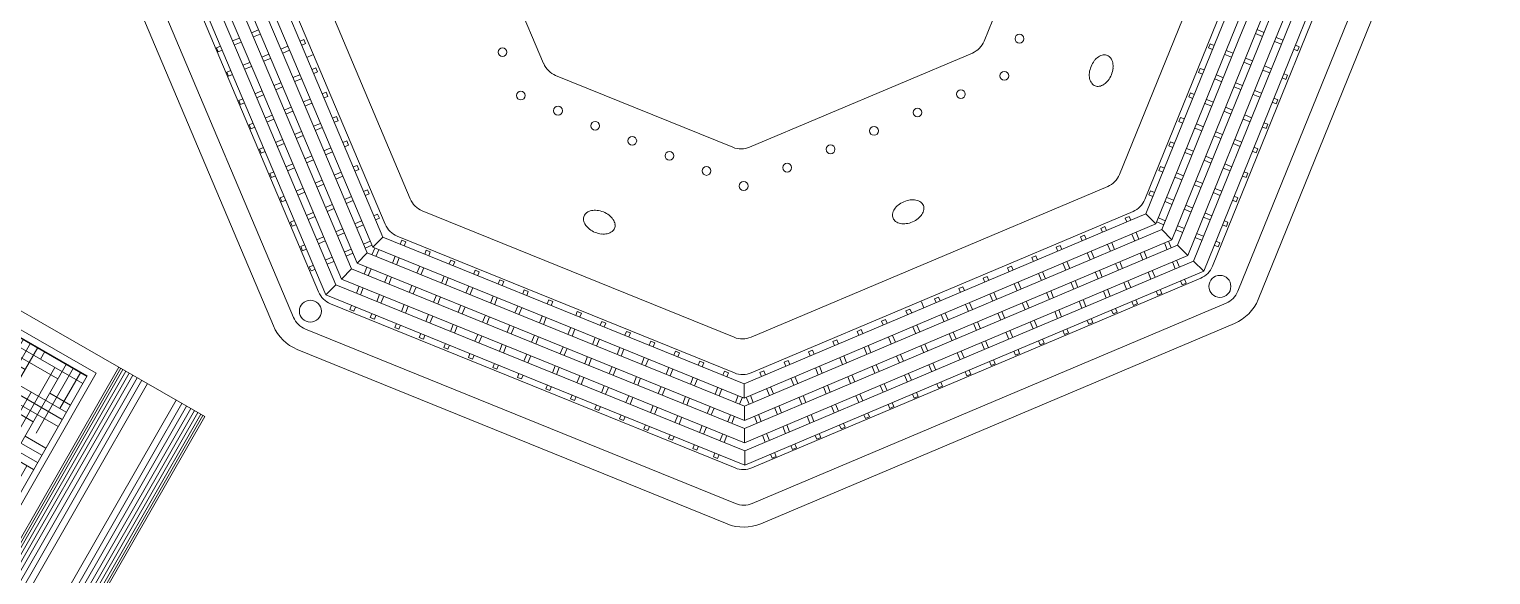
# Model space of a CAD drawing. Header units: millimetres. Extents: x 111 to 1506, y 14 to 566.
# Drawn here: x 220.496 to 223.826, y 122.034 to 123.277 of the extents above; entities that cross this region are included whole.
import ezdxf

# ---------------------------------------------------------------- set-up
doc = ezdxf.new("R2010")
doc.units = ezdxf.units.MM
for name, color, linetype, lineweight in [('G', 254, 'Continuous', 5), ('mobiliario', 45, 'Continuous', 13), ('PLUMA 0.05', 240, 'Continuous', 5)]:
    doc.layers.add(name, color=color, linetype=linetype, lineweight=lineweight)

# ---------------------------------------------------------------- blocks, each defined once
blk = doc.blocks.new('persona 2')
at = {"layer": 'mobiliario', "color": 32, "lineweight": 9}
for p, q in [((768302.5569, 8993267.3259), (768302.6311, 8993267.3463)), ((768302.6311, 8993267.3463), (768302.7096, 8993267.3066)), ((768302.5011, 8993267.2614), (768302.5569, 8993267.3259)), ((768302.7096, 8993267.3066), (768302.7416, 8993267.2198)), ((768302.4385, 8993267.2281), (768302.5022, 8993267.2463)), ((768302.5056, 8993267.1996), (768302.5011, 8993267.2614)), ((768302.407, 8993267.182), (768302.4385, 8993267.2281)), ((768302.502, 8993267.207), (768302.4992, 8993267.2455)), ((768302.7416, 8993267.2198), (768302.7623, 8993267.2046)), ((768302.7508, 8993267.2174), (768302.7771, 8993267.1467)), ((768302.5181, 8993267.1734), (768302.502, 8993267.207)), ((768302.7623, 8993267.2046), (768302.8467, 8993267.188)), ((768302.8467, 8993267.188), (768302.9361, 8993266.9783)), ((768302.3905, 8993267.0977), (768302.407, 8993267.182)), ((768302.5562, 8993267.1489), (768302.5181, 8993267.1734)), ((768302.5342, 8993267.1595), (768302.5698, 8993267.0864)), ((768302.6081, 8993267.1209), (768302.5562, 8993267.1489)), ((768302.7771, 8993267.1467), (768302.7514, 8993267.0844)), ((768302.659, 8993267.1276), (768302.6081, 8993267.1209)), ((768302.653, 8993267.0652), (768302.6752, 8993267.1137)), ((768302.6752, 8993267.1137), (768302.659, 8993267.1276)), ((768302.4121, 8993267.0086), (768302.3905, 8993267.0977)), ((768302.4692, 8993267.0973), (768302.5002, 8993267.0648)), ((768302.5698, 8993267.0864), (768302.6264, 8993267.0769)), ((768302.6264, 8993267.0769), (768302.6565, 8993267.0791)), ((768302.7514, 8993267.0844), (768302.6958, 8993267.0592)), ((768302.5002, 8993267.0648), (768302.4459, 8993267.0639)), ((768302.4459, 8993267.0639), (768302.507, 8993267.0336)), ((768302.6958, 8993267.0592), (768302.653, 8993267.0652)), ((768302.7858, 8993267.0068), (768302.7768, 8993267.0681)), ((768302.7768, 8993267.0681), (768302.8308, 8993266.9904)), ((768302.507, 8993267.0336), (768302.5424, 8993266.9212)), ((768302.3958, 8993266.9832), (768302.4121, 8993267.0086)), ((768302.3996, 8993266.8051), (768302.3958, 8993266.9832)), ((768302.4957, 8993266.8151), (768302.4224, 8993266.9912)), ((768302.7716, 8993266.9514), (768302.7858, 8993267.0068)), ((768302.8308, 8993266.9904), (768302.8165, 8993266.8956)), ((768302.5333, 8993266.9629), (768302.6767, 8993266.946)), ((768302.9361, 8993266.9783), (768302.8322, 8993266.7834)), ((768302.6767, 8993266.946), (768302.7716, 8993266.9514)), ((768302.7716, 8993266.9514), (768302.8119, 8993266.8968)), ((768302.5424, 8993266.9212), (768302.5964, 8993266.8238)), ((768302.8165, 8993266.8956), (768302.763, 8993266.8207)), ((768302.4446, 8993266.7887), (768302.3996, 8993266.8051)), ((768302.5465, 8993266.8021), (768302.4957, 8993266.8151)), ((768302.5964, 8993266.8238), (768302.5801, 8993266.8181)), ((768302.5801, 8993266.8181), (768302.699, 8993266.7436)), ((768302.771, 8993266.8138), (768302.7187, 8993266.7631)), ((768302.763, 8993266.8207), (768302.793, 8993266.8032)), ((768302.4961, 8993266.6624), (768302.4446, 8993266.7887)), ((768302.4585, 8993266.7852), (768302.5464, 8993266.7825)), ((768302.6017, 8993266.729), (768302.5465, 8993266.8021)), ((768302.752, 8993266.7005), (768302.7941, 8993266.7882)), ((768302.8091, 8993266.7893), (768302.7819, 8993266.6634)), ((768302.8322, 8993266.7834), (768302.8091, 8993266.7893)), ((768302.7001, 8993266.7285), (768302.6654, 8993266.7472)), ((768302.6654, 8993266.7472), (768302.6964, 8993266.6754)), ((768302.679, 8993266.665), (768302.6017, 8993266.729)), ((768302.699, 8993266.7436), (768302.7001, 8993266.7285)), ((768302.6374, 8993266.6953), (768302.6252, 8993266.5508)), ((768302.7483, 8993266.6474), (768302.752, 8993266.7005)), ((768302.5247, 8993266.5814), (768302.4961, 8993266.6624)), ((768302.6964, 8993266.6754), (768302.679, 8993266.665)), ((768302.6962, 8993266.636), (768302.7171, 8993266.6602)), ((768302.7171, 8993266.6602), (768302.7276, 8993266.6821)), ((768302.7669, 8993266.6623), (768302.72, 8993266.5365)), ((768302.7276, 8993266.6821), (768302.7391, 8993266.6497)), ((768302.7819, 8993266.6634), (768302.7669, 8993266.6623)), ((768302.6407, 8993266.6502), (768302.6627, 8993266.6397)), ((768302.6627, 8993266.6397), (768302.6962, 8993266.636)), ((768302.7391, 8993266.6497), (768302.7483, 8993266.6474)), ((768302.5173, 8993266.475), (768302.5247, 8993266.5814)), ((768302.6252, 8993266.5508), (768302.6119, 8993266.3869)), ((768302.72, 8993266.5365), (768302.677, 8993266.4835)), ((768302.677, 8993266.4835), (768302.6235, 8993266.4086)), ((768302.5252, 8993266.4287), (768302.5173, 8993266.475)), ((768302.4619, 8993266.4167), (768302.4917, 8993266.4324)), ((768302.4917, 8993266.4324), (768302.5252, 8993266.4287)), ((768302.5252, 8993266.4287), (768302.5455, 8993266.3153)), ((768302.4695, 8993266.3839), (768302.4619, 8993266.4167)), ((768302.5124, 8993266.4172), (768302.4995, 8993266.3664)), ((768302.6235, 8993266.4086), (768302.6129, 8993266.3867)), ((768302.4646, 8993266.3261), (768302.4695, 8993266.3839)), ((768302.4995, 8993266.3664), (768302.5107, 8993266.2947)), ((768302.6129, 8993266.3867), (768302.616, 8993266.3023)), ((768302.4919, 8993266.2355), (768302.4646, 8993266.3261)), ((768302.5455, 8993266.3153), (768302.5188, 8993266.2877)), ((768302.5499, 8993266.2552), (768302.5455, 8993266.3153)), ((768302.5188, 8993266.2877), (768302.514, 8993266.2496)), ((768302.616, 8993266.3023), (768302.6275, 8993266.2698)), ((768302.514, 8993266.2496), (768302.4919, 8993266.2355)), ((768302.559, 8993266.2135), (768302.5499, 8993266.2552)), ((768302.6145, 8993266.219), (768302.6321, 8993266.2687)), ((768302.6275, 8993266.2698), (768302.6368, 8993266.244)), ((768302.597, 8993266.189), (768302.6145, 8993266.219)), ((768302.6368, 8993266.244), (768302.6411, 8993266.2073)), ((768302.5516, 8993266.1698), (768302.559, 8993266.2135)), ((768302.567, 8993266.2065), (768302.582, 8993266.188)), ((768302.582, 8993266.188), (768302.597, 8993266.189)), ((768302.6411, 8993266.2073), (768302.5956, 8993266.1254)), ((768302.5574, 8993266.1303), (768302.5516, 8993266.1698)), ((768302.5956, 8993266.1254), (768302.5574, 8993266.1303))]:
    blk.add_line(p, q, dxfattribs=at)
blk = doc.blocks.new('bloque1')
at = {"layer": 'mobiliario'}
h = blk.add_hatch(dxfattribs=at)
h.set_pattern_fill('HOUND', color=250, scale=0.2, style=0)
h.set_pattern_definition([(360, (2.309277, 33.903915), (0.05, 0.0125), [0.2, -0.1]), (90, (2.309277, 33.903915), (-0.0125, -0.05), [0.2, -0.1])])
h.paths.add_polyline_path([(257.0489, 18.2496), (257.0611, 18.2686), (257.0449, 18.3354), (257.0527, 18.3753), (256.878, 18.3753), (256.878, 18.0453), (257.1093, 18.0453), (257.0855, 18.1037), (257.0517, 18.116)])
h.paths.add_polyline_path([(257.5635, 18.3753), (257.399, 18.3753), (257.4541, 18.2459), (257.3762, 18.0997), (257.3589, 18.1041), (257.3462, 18.0453), (257.5635, 18.0453)])
at = {"layer": 'mobiliario', "color": 250}
for p, q in [((257.5985, 18.4103), (257.3507, 18.4103)), ((257.5985, 18.0103), (257.5985, 18.4103)), ((257.5985, 18.4103), (257.7485, 18.4103)), ((257.5985, 18.0103), (257.5985, 18.4103)), ((257.6018, 18.4103), (257.6018, 18.0103)), ((257.6056, 18.4103), (257.6056, 18.0103)), ((257.6107, 18.4103), (257.6107, 18.0103)), ((257.6165, 18.4103), (257.6165, 18.0103)), ((257.623, 18.4103), (257.623, 18.0103)), ((257.6304, 18.4103), (257.6304, 18.0103)), ((257.6384, 18.4103), (257.6384, 18.0103)), ((257.6485, 18.0103), (257.6485, 18.4103)), ((257.6985, 18.0103), (257.6985, 18.4103)), ((257.7085, 18.4103), (257.7085, 18.0103)), ((257.7166, 18.4103), (257.7166, 18.0103)), ((257.724, 18.4103), (257.724, 18.0103)), ((257.7305, 18.4103), (257.7305, 18.0103)), ((257.7363, 18.4103), (257.7363, 18.0103)), ((257.7413, 18.4103), (257.7413, 18.0103)), ((257.7452, 18.4103), (257.7452, 18.0103)), ((257.7485, 18.0103), (257.7485, 18.4103)), ((257.5735, 18.3853), (257.3947, 18.3853)), ((257.5635, 18.3753), (257.399, 18.3753)), ((257.5635, 18.0453), (257.5635, 18.3753)), ((257.5735, 18.0353), (257.5735, 18.3853))]:
    blk.add_line(p, q, dxfattribs=at)
at = {"layer": 'mobiliario', "xscale": 0.75, "yscale": 0.75, "zscale": 0.75}
blk.add_blockref('persona 2', (-575969.748, -6744931.9903), dxfattribs=at)
blk = doc.blocks.new('A$C772F565F')
at = {"layer": 'mobiliario', "lineweight": 13, "xscale": 1.506646428533565, "yscale": 1.506646428533565, "zscale": 1.506646428533565}
blk.add_blockref('bloque1', (-385.6239, -26.38), dxfattribs=at)
blk = doc.blocks.new('ala')
at = {"layer": 'PLUMA 0.05', "color": 25}
for p, q in [((1562.9436, 61.8153), (1561.8865, 61.8153)), ((1563.8079, 60.9717), (1562.979, 61.8007)), ((1561.8997, 61.7259), (1562.415, 61.7259)), ((1562.9126, 61.7403), (1561.9175, 61.7403)), ((1562.3749, 61.7355), (1562.3749, 61.7259)), ((1562.3849, 61.7355), (1562.3749, 61.7355)), ((1562.3849, 61.7259), (1562.3849, 61.7355)), ((1562.9304, 61.7259), (1562.415, 61.7259)), ((1562.4452, 61.7259), (1562.4452, 61.7355)), ((1562.4452, 61.7355), (1562.4552, 61.7355)), ((1562.4552, 61.7355), (1562.4552, 61.7259)), ((1562.5054, 61.7259), (1562.5054, 61.7355)), ((1562.5054, 61.7355), (1562.5154, 61.7355)), ((1562.5154, 61.7355), (1562.5154, 61.7259)), ((1562.5657, 61.7259), (1562.5657, 61.7355)), ((1562.5657, 61.7355), (1562.5757, 61.7355)), ((1562.5757, 61.7355), (1562.5757, 61.7259)), ((1562.626, 61.7259), (1562.626, 61.7355)), ((1562.626, 61.7355), (1562.636, 61.7355)), ((1562.636, 61.7355), (1562.636, 61.7259)), ((1562.6862, 61.7259), (1562.6862, 61.7355)), ((1562.6862, 61.7355), (1562.6962, 61.7355)), ((1562.6962, 61.7355), (1562.6962, 61.7259)), ((1562.7465, 61.7259), (1562.7465, 61.7355)), ((1562.7465, 61.7355), (1562.7565, 61.7355)), ((1562.7565, 61.7355), (1562.7565, 61.7259)), ((1562.8067, 61.7259), (1562.8067, 61.7355)), ((1562.8067, 61.7355), (1562.8167, 61.7355)), ((1562.8167, 61.7355), (1562.8167, 61.7259)), ((1562.857, 61.7259), (1562.857, 61.7355)), ((1562.857, 61.7355), (1562.867, 61.7355)), ((1562.867, 61.7355), (1562.867, 61.7259)), ((1562.9179, 61.6959), (1562.9304, 61.7259)), ((1562.9304, 61.7259), (1563.3687, 61.2875)), ((1563.7329, 60.9407), (1562.9479, 61.7257)), ((1561.9121, 61.6959), (1562.415, 61.6959)), ((1562.3749, 61.6959), (1562.3749, 61.6788)), ((1562.3849, 61.6788), (1562.3849, 61.6959)), ((1562.9179, 61.6959), (1562.415, 61.6959)), ((1562.4452, 61.6788), (1562.4452, 61.6959)), ((1562.4552, 61.6959), (1562.4552, 61.6788)), ((1562.5054, 61.6788), (1562.5054, 61.6959)), ((1562.5154, 61.6959), (1562.5154, 61.6788)), ((1562.5657, 61.6788), (1562.5657, 61.6959)), ((1562.5757, 61.6959), (1562.5757, 61.6788)), ((1562.626, 61.6788), (1562.626, 61.6959)), ((1562.636, 61.6959), (1562.636, 61.6788)), ((1562.6862, 61.6788), (1562.6862, 61.6959)), ((1562.6962, 61.6959), (1562.6962, 61.6788)), ((1562.7465, 61.6788), (1562.7465, 61.6959)), ((1562.7565, 61.6959), (1562.7565, 61.6788)), ((1562.8067, 61.6788), (1562.8067, 61.6959)), ((1562.8167, 61.6959), (1562.8167, 61.6788)), ((1562.857, 61.6788), (1562.857, 61.6959)), ((1562.867, 61.6959), (1562.867, 61.6788)), ((1562.9179, 61.6959), (1563.3475, 61.2663)), ((1562.9708, 61.6991), (1562.9639, 61.6923)), ((1562.9778, 61.6921), (1562.9708, 61.6991)), ((1562.971, 61.6852), (1562.9778, 61.6921)), ((1561.9192, 61.6788), (1562.415, 61.6788)), ((1561.9316, 61.6488), (1562.415, 61.6488)), ((1562.3749, 61.6488), (1562.3749, 61.6318)), ((1562.3849, 61.6318), (1562.3849, 61.6488)), ((1562.9109, 61.6788), (1562.415, 61.6788)), ((1562.8984, 61.6488), (1562.415, 61.6488)), ((1562.4452, 61.6318), (1562.4452, 61.6488)), ((1562.4552, 61.6488), (1562.4552, 61.6318)), ((1562.5054, 61.6318), (1562.5054, 61.6488)), ((1562.5154, 61.6488), (1562.5154, 61.6318)), ((1562.5657, 61.6318), (1562.5657, 61.6488)), ((1562.5757, 61.6488), (1562.5757, 61.6318)), ((1562.626, 61.6318), (1562.626, 61.6488)), ((1562.636, 61.6488), (1562.636, 61.6318)), ((1562.6862, 61.6318), (1562.6862, 61.6488)), ((1562.6962, 61.6488), (1562.6962, 61.6318)), ((1562.7465, 61.6318), (1562.7465, 61.6488)), ((1562.7565, 61.6488), (1562.7565, 61.6318)), ((1562.8067, 61.6318), (1562.8067, 61.6488)), ((1562.8167, 61.6488), (1562.8167, 61.6318)), ((1562.857, 61.6318), (1562.857, 61.6488)), ((1562.867, 61.6488), (1562.867, 61.6318)), ((1562.8984, 61.6488), (1562.9109, 61.6788)), ((1562.8984, 61.6488), (1563.3143, 61.233)), ((1562.9109, 61.6788), (1563.3355, 61.2542)), ((1562.9427, 61.6711), (1562.9307, 61.659)), ((1562.9377, 61.652), (1562.9498, 61.664)), ((1563.0134, 61.6565), (1563.0065, 61.6497)), ((1563.0204, 61.6495), (1563.0134, 61.6565)), ((1563.0136, 61.6426), (1563.0204, 61.6495)), ((1561.9387, 61.6318), (1562.415, 61.6318)), ((1562.8914, 61.6318), (1562.415, 61.6318)), ((1562.8789, 61.6018), (1562.8914, 61.6318)), ((1562.8914, 61.6318), (1563.3022, 61.221)), ((1562.9094, 61.6378), (1562.8974, 61.6258)), ((1562.9045, 61.6187), (1562.9165, 61.6308)), ((1562.9853, 61.6285), (1562.9733, 61.6164)), ((1562.9803, 61.6094), (1562.9924, 61.6214)), ((1561.9511, 61.6018), (1562.415, 61.6018)), ((1561.9582, 61.5847), (1562.415, 61.5847)), ((1562.8789, 61.6018), (1562.415, 61.6018)), ((1562.8719, 61.5847), (1562.415, 61.5847)), ((1562.4452, 61.5847), (1562.4452, 61.6018)), ((1562.4552, 61.6018), (1562.4552, 61.5847)), ((1562.5054, 61.5847), (1562.5054, 61.6018)), ((1562.5154, 61.6018), (1562.5154, 61.5847)), ((1562.5657, 61.5847), (1562.5657, 61.6018)), ((1562.5757, 61.6018), (1562.5757, 61.5847)), ((1562.626, 61.5847), (1562.626, 61.6018)), ((1562.636, 61.6018), (1562.636, 61.5847)), ((1562.6862, 61.5847), (1562.6862, 61.6018)), ((1562.6962, 61.6018), (1562.6962, 61.5847)), ((1562.7465, 61.5847), (1562.7465, 61.6018)), ((1562.7565, 61.6018), (1562.7565, 61.5847)), ((1562.8067, 61.5847), (1562.8067, 61.6018)), ((1562.8167, 61.6018), (1562.8167, 61.5847)), ((1562.857, 61.5847), (1562.857, 61.6018)), ((1562.8595, 61.5547), (1562.8719, 61.5847)), ((1562.867, 61.6018), (1562.867, 61.5847)), ((1562.8719, 61.5847), (1563.2689, 61.1877)), ((1562.8789, 61.6018), (1563.281, 61.1997)), ((1562.9521, 61.5952), (1562.94, 61.5832)), ((1562.9471, 61.5761), (1562.9591, 61.5881)), ((1563.0279, 61.5859), (1563.0159, 61.5738)), ((1563.056, 61.6139), (1563.0492, 61.6071)), ((1563.0631, 61.6068), (1563.056, 61.6139)), ((1563.0562, 61.6), (1563.0631, 61.6068)), ((1561.9706, 61.5547), (1562.415, 61.5547)), ((1562.8595, 61.5547), (1562.415, 61.5547)), ((1562.4452, 61.5451), (1562.4452, 61.5547)), ((1562.4552, 61.5547), (1562.4552, 61.5451)), ((1562.5054, 61.5451), (1562.5054, 61.5547)), ((1562.5154, 61.5547), (1562.5154, 61.5451)), ((1562.5657, 61.5451), (1562.5657, 61.5547)), ((1562.5757, 61.5547), (1562.5757, 61.5451)), ((1562.626, 61.5451), (1562.626, 61.5547)), ((1562.636, 61.5547), (1562.636, 61.5451)), ((1562.6862, 61.5451), (1562.6862, 61.5547)), ((1562.6962, 61.5547), (1562.6962, 61.5451)), ((1562.7465, 61.5451), (1562.7465, 61.5547)), ((1562.7565, 61.5547), (1562.7565, 61.5451)), ((1562.8067, 61.5451), (1562.8067, 61.5547)), ((1562.8167, 61.5547), (1562.8167, 61.5451)), ((1562.8595, 61.5547), (1563.2477, 61.1665)), ((1562.9188, 61.5619), (1562.9067, 61.5499)), ((1562.9138, 61.5428), (1562.9259, 61.5549)), ((1562.9947, 61.5526), (1562.9826, 61.5405)), ((1563.023, 61.5668), (1563.035, 61.5788)), ((1563.0635, 61.5503), (1563.0514, 61.5383)), ((1563.0915, 61.5784), (1563.0847, 61.5716)), ((1563.0986, 61.5713), (1563.0915, 61.5784)), ((1563.0918, 61.5645), (1563.0986, 61.5713)), ((1562.8297, 61.5403), (1562.0004, 61.5403)), ((1562.4452, 61.5451), (1562.4552, 61.5451)), ((1562.5054, 61.5451), (1562.5154, 61.5451)), ((1562.5657, 61.5451), (1562.5757, 61.5451)), ((1562.626, 61.5451), (1562.636, 61.5451)), ((1562.6862, 61.5451), (1562.6962, 61.5451)), ((1562.7465, 61.5451), (1562.7565, 61.5451)), ((1562.8067, 61.5451), (1562.8167, 61.5451)), ((1563.5329, 60.8578), (1562.8651, 61.5257)), ((1562.8855, 61.5287), (1562.8787, 61.5218)), ((1562.8858, 61.5148), (1562.8787, 61.5218)), ((1562.8858, 61.5148), (1562.8926, 61.5216)), ((1562.9614, 61.5193), (1562.9493, 61.5073)), ((1562.9897, 61.5335), (1563.0017, 61.5455)), ((1563.0302, 61.5171), (1563.0181, 61.505)), ((1563.0585, 61.5312), (1563.0706, 61.5433)), ((1563.1341, 61.5358), (1563.1273, 61.5289)), ((1563.1412, 61.5287), (1563.1341, 61.5358)), ((1563.1344, 61.5219), (1563.1412, 61.5287)), ((1562.9281, 61.4861), (1562.9213, 61.4792)), ((1562.9564, 61.5002), (1562.9685, 61.5123)), ((1562.9969, 61.4838), (1562.9849, 61.4717)), ((1563.0252, 61.4979), (1563.0373, 61.51)), ((1563.1061, 61.5077), (1563.094, 61.4957)), ((1563.1011, 61.4886), (1563.1132, 61.5007)), ((1563.1767, 61.4932), (1563.1699, 61.4863)), ((1563.1838, 61.4861), (1563.1767, 61.4932)), ((1563.177, 61.4793), (1563.1838, 61.4861)), ((1562.7986, 61.4653), (1562.0314, 61.4653)), ((1563.4579, 60.8268), (1562.834, 61.4507)), ((1562.9284, 61.4722), (1562.9213, 61.4792)), ((1562.9284, 61.4722), (1562.9352, 61.479)), ((1562.9637, 61.4505), (1562.9568, 61.4437)), ((1562.9919, 61.4647), (1563.004, 61.4767)), ((1563.0728, 61.4745), (1563.0608, 61.4624)), ((1563.0678, 61.4553), (1563.0799, 61.4674)), ((1563.1487, 61.4651), (1563.1366, 61.4531)), ((1563.1437, 61.446), (1563.1558, 61.458)), ((1563.2194, 61.4505), (1563.2125, 61.4437)), ((1563.2264, 61.4435), (1563.2194, 61.4505)), ((1562.9639, 61.4366), (1562.9568, 61.4437)), ((1562.9639, 61.4366), (1562.9707, 61.4434)), ((1563.0395, 61.4412), (1563.0275, 61.4291)), ((1563.0346, 61.422), (1563.0466, 61.4341)), ((1563.1154, 61.4318), (1563.1034, 61.4198)), ((1563.1104, 61.4127), (1563.1225, 61.4248)), ((1563.1913, 61.4225), (1563.1793, 61.4104)), ((1563.1863, 61.4034), (1563.1984, 61.4154)), ((1563.2196, 61.4367), (1563.2264, 61.4435)), ((1563.0063, 61.4079), (1562.9994, 61.4011)), ((1563.0065, 61.394), (1562.9994, 61.4011)), ((1563.0065, 61.394), (1563.0133, 61.4008)), ((1563.0822, 61.3986), (1563.0701, 61.3865)), ((1563.0772, 61.3794), (1563.0892, 61.3915)), ((1563.158, 61.3892), (1563.146, 61.3772)), ((1563.1531, 61.3701), (1563.1651, 61.3822)), ((1563.262, 61.4079), (1563.2551, 61.4011)), ((1563.269, 61.4009), (1563.262, 61.4079)), ((1563.2622, 61.394), (1563.269, 61.4009)), ((1563.0489, 61.3653), (1563.0421, 61.3585)), ((1563.0491, 61.3514), (1563.0421, 61.3585)), ((1563.0491, 61.3514), (1563.0559, 61.3582)), ((1563.1248, 61.356), (1563.1127, 61.3439)), ((1563.1198, 61.3368), (1563.1318, 61.3489)), ((1563.2339, 61.3799), (1563.2219, 61.3678)), ((1563.2289, 61.3608), (1563.241, 61.3728)), ((1563.3046, 61.3653), (1563.2978, 61.3585)), ((1563.3116, 61.3583), (1563.3046, 61.3653)), ((1563.3048, 61.3514), (1563.3116, 61.3583)), ((1563.0915, 61.3227), (1563.0847, 61.3159)), ((1563.0917, 61.3088), (1563.0847, 61.3159)), ((1563.0917, 61.3088), (1563.0986, 61.3156)), ((1563.2007, 61.3466), (1563.1886, 61.3346)), ((1563.1957, 61.3275), (1563.2077, 61.3395)), ((1563.2765, 61.3373), (1563.2645, 61.3252)), ((1563.2716, 61.3182), (1563.2836, 61.3302)), ((1563.3472, 61.3227), (1563.3404, 61.3159)), ((1563.3543, 61.3156), (1563.3472, 61.3227)), ((1563.3474, 61.3088), (1563.3543, 61.3156)), ((1563.1674, 61.3133), (1563.1553, 61.3013)), ((1563.1624, 61.2942), (1563.1744, 61.3063)), ((1563.2433, 61.304), (1563.2312, 61.2919)), ((1563.2383, 61.2849), (1563.2503, 61.2969)), ((1563.3191, 61.2947), (1563.3071, 61.2826)), ((1563.3142, 61.2755), (1563.3262, 61.2876)), ((1563.7331, 60.9231), (1563.3687, 61.2875)), ((1563.1341, 61.2801), (1563.1273, 61.2732)), ((1563.1343, 61.2662), (1563.1273, 61.2732)), ((1563.1343, 61.2662), (1563.1412, 61.273)), ((1563.21, 61.2707), (1563.1979, 61.2587)), ((1563.205, 61.2516), (1563.2171, 61.2637)), ((1563.2859, 61.2614), (1563.2738, 61.2493)), ((1563.2809, 61.2423), (1563.2929, 61.2543)), ((1563.6861, 60.9036), (1563.3355, 61.2542)), ((1563.7031, 60.9107), (1563.3475, 61.2663)), ((1563.39, 61.2662), (1563.3969, 61.273)), ((1563.3969, 61.273), (1563.4039, 61.266)), ((1563.4039, 61.266), (1563.3971, 61.2591)), ((1563.1767, 61.2375), (1563.1699, 61.2306)), ((1563.177, 61.2236), (1563.1699, 61.2306)), ((1563.177, 61.2236), (1563.1838, 61.2304)), ((1563.2526, 61.2281), (1563.2405, 61.2161)), ((1563.2476, 61.209), (1563.2597, 61.2211)), ((1563.639, 60.8841), (1563.3022, 61.221)), ((1563.6561, 60.8912), (1563.3143, 61.233)), ((1563.3568, 61.2329), (1563.3688, 61.245)), ((1563.3759, 61.2379), (1563.3638, 61.2259)), ((1563.4327, 61.2236), (1563.4395, 61.2304)), ((1563.4395, 61.2304), (1563.4466, 61.2233)), ((1563.4466, 61.2233), (1563.4397, 61.2165)), ((1563.2193, 61.1948), (1563.2125, 61.188)), ((1563.2196, 61.181), (1563.2125, 61.188)), ((1563.2196, 61.181), (1563.2264, 61.1878)), ((1563.592, 60.8647), (1563.2689, 61.1877)), ((1563.609, 60.8717), (1563.281, 61.1997)), ((1563.3235, 61.1997), (1563.3356, 61.2117)), ((1563.3426, 61.2046), (1563.3306, 61.1926)), ((1563.3994, 61.1903), (1563.4114, 61.2024)), ((1563.4185, 61.1953), (1563.4065, 61.1833)), ((1563.4753, 61.181), (1563.4821, 61.1878)), ((1563.4821, 61.1878), (1563.4892, 61.1807)), ((1563.2477, 61.1665), (1563.2375, 61.1563)), ((1563.5619, 60.8522), (1563.2477, 61.1665)), ((1563.2902, 61.1664), (1563.3023, 61.1784)), ((1563.3094, 61.1714), (1563.2973, 61.1593)), ((1563.3661, 61.157), (1563.3782, 61.1691)), ((1563.3852, 61.162), (1563.3732, 61.15)), ((1563.442, 61.1477), (1563.4541, 61.1598)), ((1563.4611, 61.1527), (1563.4491, 61.1406)), ((1563.4892, 61.1807), (1563.4823, 61.1739)), ((1563.2622, 61.1383), (1563.269, 61.1452)), ((1563.2622, 61.1383), (1563.2693, 61.1313)), ((1563.2761, 61.1381), (1563.2693, 61.1313)), ((1563.3328, 61.1238), (1563.3449, 61.1358)), ((1563.352, 61.1288), (1563.3399, 61.1167)), ((1563.4087, 61.1144), (1563.4208, 61.1265)), ((1563.4278, 61.1194), (1563.4158, 61.1074)), ((1563.4846, 61.1051), (1563.4967, 61.1172)), ((1563.5179, 61.1384), (1563.5247, 61.1452)), ((1563.5247, 61.1452), (1563.5318, 61.1381)), ((1563.5318, 61.1381), (1563.525, 61.1313)), ((1563.3048, 61.0957), (1563.3116, 61.1026)), ((1563.3048, 61.0957), (1563.3119, 61.0887)), ((1563.3187, 61.0955), (1563.3119, 61.0887)), ((1563.3754, 61.0812), (1563.3875, 61.0932)), ((1563.3946, 61.0861), (1563.3825, 61.0741)), ((1563.4513, 61.0718), (1563.4634, 61.0839)), ((1563.5037, 61.1101), (1563.4917, 61.098)), ((1563.5605, 61.0958), (1563.5673, 61.1026)), ((1563.5673, 61.1026), (1563.5744, 61.0955)), ((1563.5744, 61.0955), (1563.5676, 61.0887)), ((1562.633, 61.0653), (1562.1971, 61.0653)), ((1563.0579, 60.6611), (1562.6683, 61.0507)), ((1563.3474, 61.0531), (1563.3542, 61.0599)), ((1563.3474, 61.0531), (1563.3545, 61.046)), ((1563.3613, 61.0529), (1563.3545, 61.046)), ((1563.4181, 61.0385), (1563.4301, 61.0506)), ((1563.4705, 61.0768), (1563.4584, 61.0648)), ((1563.5272, 61.0625), (1563.5393, 61.0745)), ((1563.5463, 61.0675), (1563.5343, 61.0554)), ((1563.6031, 61.0532), (1563.6099, 61.06)), ((1563.6099, 61.06), (1563.617, 61.0529)), ((1563.617, 61.0529), (1563.6102, 61.0461)), ((1563.39, 61.0105), (1563.3968, 61.0173)), ((1563.4372, 61.0435), (1563.4251, 61.0315)), ((1563.4939, 61.0292), (1563.506, 61.0413)), ((1563.5131, 61.0342), (1563.501, 61.0221)), ((1563.5698, 61.0199), (1563.5819, 61.0319)), ((1563.589, 61.0249), (1563.5769, 61.0128)), ((1563.6457, 61.0105), (1563.6525, 61.0174)), ((1563.6525, 61.0174), (1563.6596, 61.0103)), ((1563.39, 61.0105), (1563.3971, 61.0034)), ((1563.4039, 61.0103), (1563.3971, 61.0034)), ((1563.4607, 60.9959), (1563.4727, 61.008)), ((1563.4798, 61.0009), (1563.4677, 60.9889)), ((1563.5366, 60.9866), (1563.5486, 60.9987)), ((1563.5557, 60.9916), (1563.5436, 60.9795)), ((1563.6124, 60.9773), (1563.6245, 60.9893)), ((1563.6316, 60.9823), (1563.6195, 60.9702)), ((1563.6596, 61.0103), (1563.6528, 61.0035)), ((1563.6813, 60.975), (1563.6881, 60.9818)), ((1563.6881, 60.9818), (1563.6951, 60.9748)), ((1563.4326, 60.9679), (1563.4394, 60.9747)), ((1563.4326, 60.9679), (1563.4397, 60.9608)), ((1563.4465, 60.9676), (1563.4397, 60.9608)), ((1563.5033, 60.9533), (1563.5153, 60.9654)), ((1563.5224, 60.9583), (1563.5103, 60.9463)), ((1563.5792, 60.944), (1563.5912, 60.956)), ((1563.5983, 60.949), (1563.5862, 60.9369)), ((1563.648, 60.9417), (1563.66, 60.9538)), ((1563.6951, 60.9748), (1563.6883, 60.9679)), ((1563.4752, 60.9253), (1563.4821, 60.9321)), ((1563.4752, 60.9253), (1563.4823, 60.9182)), ((1563.4891, 60.925), (1563.4823, 60.9182)), ((1563.5459, 60.9107), (1563.5579, 60.9228)), ((1563.565, 60.9157), (1563.553, 60.9036)), ((1563.6147, 60.9084), (1563.6268, 60.9205)), ((1563.6671, 60.9467), (1563.6551, 60.9347)), ((1563.7031, 60.9107), (1563.7331, 60.9231)), ((1563.7331, 60.9231), (1563.7331, 60.4078)), ((1563.8225, 60.9364), (1563.8225, 59.8792)), ((1563.5178, 60.8827), (1563.5247, 60.8895)), ((1563.5178, 60.8827), (1563.5249, 60.8756)), ((1563.5317, 60.8824), (1563.5249, 60.8756)), ((1563.5814, 60.8752), (1563.5935, 60.8872)), ((1563.609, 60.8717), (1563.639, 60.8841)), ((1563.6338, 60.9134), (1563.6218, 60.9014)), ((1563.639, 60.8841), (1563.639, 60.4078)), ((1563.6561, 60.8912), (1563.6861, 60.9036)), ((1563.6561, 60.8912), (1563.6561, 60.4078)), ((1563.6861, 60.9036), (1563.6861, 60.4078)), ((1563.7031, 60.9107), (1563.7031, 60.4078)), ((1563.7475, 60.9053), (1563.7475, 59.9103)), ((1563.5619, 60.8522), (1563.592, 60.8647)), ((1563.5619, 60.8522), (1563.5619, 60.4078)), ((1563.6006, 60.8802), (1563.5885, 60.8681)), ((1563.592, 60.8647), (1563.592, 60.4078)), ((1563.609, 60.8598), (1563.592, 60.8598)), ((1563.592, 60.8498), (1563.609, 60.8498)), ((1563.609, 60.8717), (1563.609, 60.4078)), ((1563.6561, 60.8598), (1563.639, 60.8598)), ((1563.639, 60.8498), (1563.6561, 60.8498)), ((1563.7031, 60.8598), (1563.6861, 60.8598)), ((1563.6861, 60.8498), (1563.7031, 60.8498)), ((1563.7428, 60.8598), (1563.7331, 60.8598)), ((1563.7331, 60.8498), (1563.7428, 60.8498)), ((1563.7428, 60.8498), (1563.7428, 60.8598)), ((1563.5475, 60.8225), (1563.5475, 59.9931)), ((1563.4725, 60.7914), (1563.4725, 60.0242)), ((1563.5619, 60.8095), (1563.5523, 60.8095)), ((1563.5523, 60.7995), (1563.5523, 60.8095)), ((1563.5523, 60.7995), (1563.5619, 60.7995)), ((1563.609, 60.8095), (1563.592, 60.8095)), ((1563.592, 60.7995), (1563.609, 60.7995)), ((1563.6561, 60.8095), (1563.639, 60.8095)), ((1563.639, 60.7995), (1563.6561, 60.7995)), ((1563.7031, 60.8095), (1563.6861, 60.8095)), ((1563.6861, 60.7995), (1563.7031, 60.7995)), ((1563.7428, 60.8095), (1563.7331, 60.8095)), ((1563.7331, 60.7995), (1563.7428, 60.7995)), ((1563.7428, 60.7995), (1563.7428, 60.8095)), ((1563.5619, 60.7492), (1563.5523, 60.7492)), ((1563.5523, 60.7392), (1563.5523, 60.7492)), ((1563.609, 60.7492), (1563.592, 60.7492)), ((1563.6561, 60.7492), (1563.639, 60.7492)), ((1563.7031, 60.7492), (1563.6861, 60.7492)), ((1563.7428, 60.7492), (1563.7331, 60.7492)), ((1563.7428, 60.7392), (1563.7428, 60.7492)), ((1563.5523, 60.7392), (1563.5619, 60.7392)), ((1563.592, 60.7392), (1563.609, 60.7392)), ((1563.639, 60.7392), (1563.6561, 60.7392)), ((1563.6861, 60.7392), (1563.7031, 60.7392)), ((1563.7331, 60.7392), (1563.7428, 60.7392)), ((1563.5619, 60.689), (1563.5523, 60.689)), ((1563.5523, 60.679), (1563.5523, 60.689)), ((1563.609, 60.689), (1563.592, 60.689)), ((1563.6561, 60.689), (1563.639, 60.689)), ((1563.7031, 60.689), (1563.6861, 60.689)), ((1563.7428, 60.689), (1563.7331, 60.689)), ((1563.7428, 60.679), (1563.7428, 60.689)), ((1563.5523, 60.679), (1563.5619, 60.679)), ((1563.592, 60.679), (1563.609, 60.679)), ((1563.639, 60.679), (1563.6561, 60.679)), ((1563.6861, 60.679), (1563.7031, 60.679)), ((1563.7331, 60.679), (1563.7428, 60.679)), ((1563.0725, 60.6257), (1563.0725, 60.1899)), ((1563.5619, 60.6287), (1563.5523, 60.6287)), ((1563.5523, 60.6187), (1563.5523, 60.6287)), ((1563.5523, 60.6187), (1563.5619, 60.6187)), ((1563.609, 60.6287), (1563.592, 60.6287)), ((1563.592, 60.6187), (1563.609, 60.6187)), ((1563.6561, 60.6287), (1563.639, 60.6287)), ((1563.639, 60.6187), (1563.6561, 60.6187)), ((1563.7031, 60.6287), (1563.6861, 60.6287)), ((1563.6861, 60.6187), (1563.7031, 60.6187)), ((1563.7428, 60.6287), (1563.7331, 60.6287)), ((1563.7331, 60.6187), (1563.7428, 60.6187)), ((1563.7428, 60.6187), (1563.7428, 60.6287)), ((1563.5619, 60.5685), (1563.5523, 60.5685)), ((1563.5523, 60.5585), (1563.5523, 60.5685)), ((1563.5523, 60.5585), (1563.5619, 60.5585)), ((1563.609, 60.5685), (1563.592, 60.5685)), ((1563.592, 60.5585), (1563.609, 60.5585)), ((1563.6561, 60.5685), (1563.639, 60.5685)), ((1563.639, 60.5585), (1563.6561, 60.5585)), ((1563.7031, 60.5685), (1563.6861, 60.5685)), ((1563.6861, 60.5585), (1563.7031, 60.5585)), ((1563.7428, 60.5685), (1563.7331, 60.5685)), ((1563.7331, 60.5585), (1563.7428, 60.5585)), ((1563.7428, 60.5585), (1563.7428, 60.5685)), ((1563.5619, 60.5082), (1563.5523, 60.5082)), ((1563.5523, 60.4982), (1563.5523, 60.5082)), ((1563.5523, 60.4982), (1563.5619, 60.4982)), ((1563.609, 60.5082), (1563.592, 60.5082)), ((1563.592, 60.4982), (1563.609, 60.4982)), ((1563.6561, 60.5082), (1563.639, 60.5082)), ((1563.639, 60.4982), (1563.6561, 60.4982)), ((1563.7031, 60.5082), (1563.6861, 60.5082)), ((1563.6861, 60.4982), (1563.7031, 60.4982)), ((1563.7428, 60.5082), (1563.7331, 60.5082)), ((1563.7331, 60.4982), (1563.7428, 60.4982)), ((1563.7428, 60.4982), (1563.7428, 60.5082)), ((1563.5619, 60.4479), (1563.5523, 60.4479)), ((1563.5523, 60.4379), (1563.5523, 60.4479)), ((1563.5523, 60.4379), (1563.5619, 60.4379)), ((1563.609, 60.4479), (1563.592, 60.4479)), ((1563.592, 60.4379), (1563.609, 60.4379)), ((1563.6561, 60.4479), (1563.639, 60.4479)), ((1563.639, 60.4379), (1563.6561, 60.4379)), ((1563.7031, 60.4479), (1563.6861, 60.4479)), ((1563.6861, 60.4379), (1563.7031, 60.4379)), ((1563.7428, 60.4479), (1563.7331, 60.4479)), ((1563.7331, 60.4379), (1563.7428, 60.4379)), ((1563.7428, 60.4379), (1563.7428, 60.4479)), ((1563.5619, 59.9634), (1563.5619, 60.4078)), ((1563.592, 59.951), (1563.592, 60.4078)), ((1563.609, 59.9439), (1563.609, 60.4078)), ((1563.639, 59.9315), (1563.639, 60.4078)), ((1563.6561, 59.9244), (1563.6561, 60.4078)), ((1563.6861, 59.912), (1563.6861, 60.4078)), ((1563.7031, 59.9049), (1563.7031, 60.4078)), ((1563.7331, 59.8925), (1563.7331, 60.4078)), ((1563.5523, 60.3777), (1563.5523, 60.3677)), ((1563.5523, 60.3777), (1563.5619, 60.3777)), ((1563.5619, 60.3677), (1563.5523, 60.3677)), ((1563.592, 60.3777), (1563.609, 60.3777)), ((1563.609, 60.3677), (1563.592, 60.3677)), ((1563.639, 60.3777), (1563.6561, 60.3777)), ((1563.6561, 60.3677), (1563.639, 60.3677)), ((1563.6861, 60.3777), (1563.7031, 60.3777)), ((1563.7031, 60.3677), (1563.6861, 60.3677)), ((1563.7331, 60.3777), (1563.7428, 60.3777)), ((1563.7428, 60.3677), (1563.7331, 60.3677)), ((1563.7428, 60.3777), (1563.7428, 60.3677)), ((1563.5523, 60.3174), (1563.5523, 60.3074)), ((1563.5523, 60.3174), (1563.5619, 60.3174)), ((1563.592, 60.3174), (1563.609, 60.3174)), ((1563.639, 60.3174), (1563.6561, 60.3174)), ((1563.6861, 60.3174), (1563.7031, 60.3174)), ((1563.7331, 60.3174), (1563.7428, 60.3174)), ((1563.7428, 60.3174), (1563.7428, 60.3074)), ((1563.5619, 60.3074), (1563.5523, 60.3074)), ((1563.609, 60.3074), (1563.592, 60.3074)), ((1563.6561, 60.3074), (1563.639, 60.3074)), ((1563.7031, 60.3074), (1563.6861, 60.3074)), ((1563.7428, 60.3074), (1563.7331, 60.3074)), ((1563.5523, 60.2572), (1563.5523, 60.2472)), ((1563.5523, 60.2572), (1563.5619, 60.2572)), ((1563.592, 60.2572), (1563.609, 60.2572)), ((1563.639, 60.2572), (1563.6561, 60.2572)), ((1563.6861, 60.2572), (1563.7031, 60.2572)), ((1563.7331, 60.2572), (1563.7428, 60.2572)), ((1563.7428, 60.2572), (1563.7428, 60.2472)), ((1563.5619, 60.2472), (1563.5523, 60.2472)), ((1563.609, 60.2472), (1563.592, 60.2472)), ((1563.6561, 60.2472), (1563.639, 60.2472)), ((1563.7031, 60.2472), (1563.6861, 60.2472)), ((1563.7428, 60.2472), (1563.7331, 60.2472)), ((1563.5523, 60.1969), (1563.5523, 60.1869)), ((1563.5523, 60.1969), (1563.5619, 60.1969)), ((1563.5619, 60.1869), (1563.5523, 60.1869)), ((1563.592, 60.1969), (1563.609, 60.1969)), ((1563.609, 60.1869), (1563.592, 60.1869)), ((1563.639, 60.1969), (1563.6561, 60.1969)), ((1563.6561, 60.1869), (1563.639, 60.1869)), ((1563.6861, 60.1969), (1563.7031, 60.1969)), ((1563.7031, 60.1869), (1563.6861, 60.1869)), ((1563.7331, 60.1969), (1563.7428, 60.1969)), ((1563.7428, 60.1869), (1563.7331, 60.1869)), ((1563.7428, 60.1969), (1563.7428, 60.1869)), ((1563.0579, 60.1545), (1562.6683, 59.765)), ((1563.5523, 60.1366), (1563.5523, 60.1266)), ((1563.5523, 60.1366), (1563.5619, 60.1366)), ((1563.5619, 60.1266), (1563.5523, 60.1266)), ((1563.592, 60.1366), (1563.609, 60.1366)), ((1563.609, 60.1266), (1563.592, 60.1266)), ((1563.639, 60.1366), (1563.6561, 60.1366)), ((1563.6561, 60.1266), (1563.639, 60.1266)), ((1563.6861, 60.1366), (1563.7031, 60.1366)), ((1563.7031, 60.1266), (1563.6861, 60.1266)), ((1563.7331, 60.1366), (1563.7428, 60.1366)), ((1563.7428, 60.1266), (1563.7331, 60.1266)), ((1563.7428, 60.1366), (1563.7428, 60.1266)), ((1563.5523, 60.0764), (1563.5523, 60.0664)), ((1563.5523, 60.0764), (1563.5619, 60.0764)), ((1563.5619, 60.0664), (1563.5523, 60.0664)), ((1563.592, 60.0764), (1563.609, 60.0764)), ((1563.609, 60.0664), (1563.592, 60.0664)), ((1563.639, 60.0764), (1563.6561, 60.0764)), ((1563.6561, 60.0664), (1563.639, 60.0664)), ((1563.6861, 60.0764), (1563.7031, 60.0764)), ((1563.7031, 60.0664), (1563.6861, 60.0664)), ((1563.7331, 60.0764), (1563.7428, 60.0764)), ((1563.7428, 60.0664), (1563.7331, 60.0664)), ((1563.7428, 60.0764), (1563.7428, 60.0664)), ((1563.5523, 60.0161), (1563.5523, 60.0061)), ((1563.5523, 60.0161), (1563.5619, 60.0161)), ((1563.592, 60.0161), (1563.609, 60.0161)), ((1563.639, 60.0161), (1563.6561, 60.0161)), ((1563.6861, 60.0161), (1563.7031, 60.0161)), ((1563.7331, 60.0161), (1563.7428, 60.0161)), ((1563.7428, 60.0161), (1563.7428, 60.0061)), ((1563.4579, 59.9888), (1562.834, 59.365)), ((1563.5619, 60.0061), (1563.5523, 60.0061)), ((1563.609, 60.0061), (1563.592, 60.0061)), ((1563.6561, 60.0061), (1563.639, 60.0061)), ((1563.7031, 60.0061), (1563.6861, 60.0061)), ((1563.7428, 60.0061), (1563.7331, 60.0061)), ((1563.5329, 59.9578), (1562.8651, 59.29)), ((1563.5619, 59.9634), (1563.2477, 59.6491)), ((1563.592, 59.951), (1563.2689, 59.6279)), ((1563.5619, 59.9634), (1563.592, 59.951)), ((1563.592, 59.9658), (1563.609, 59.9658)), ((1563.609, 59.9558), (1563.592, 59.9558)), ((1563.639, 59.9658), (1563.6561, 59.9658)), ((1563.6561, 59.9558), (1563.639, 59.9558)), ((1563.6861, 59.9658), (1563.7031, 59.9658)), ((1563.7031, 59.9558), (1563.6861, 59.9558)), ((1563.7331, 59.9658), (1563.7428, 59.9658)), ((1563.7428, 59.9558), (1563.7331, 59.9558)), ((1563.7428, 59.9658), (1563.7428, 59.9558)), ((1563.609, 59.9439), (1563.281, 59.6159)), ((1563.639, 59.9315), (1563.3022, 59.5947)), ((1563.6561, 59.9244), (1563.3143, 59.5826)), ((1563.5178, 59.9329), (1563.5249, 59.94)), ((1563.5178, 59.9329), (1563.5247, 59.9261)), ((1563.5317, 59.9332), (1563.5249, 59.94)), ((1563.5814, 59.9404), (1563.5935, 59.9284)), ((1563.6006, 59.9355), (1563.5885, 59.9475)), ((1563.609, 59.9439), (1563.639, 59.9315)), ((1563.6561, 59.9244), (1563.6861, 59.912)), ((1563.6861, 59.912), (1563.3355, 59.5614)), ((1563.7031, 59.9049), (1563.3475, 59.5493)), ((1563.7331, 59.8925), (1563.3687, 59.5281)), ((1563.4752, 59.8903), (1563.4823, 59.8974)), ((1563.4752, 59.8903), (1563.4821, 59.8835)), ((1563.4891, 59.8906), (1563.4823, 59.8974)), ((1563.5459, 59.9049), (1563.5579, 59.8928)), ((1563.565, 59.8999), (1563.553, 59.912)), ((1563.6147, 59.9072), (1563.6268, 59.8951)), ((1563.6338, 59.9022), (1563.6218, 59.9142)), ((1563.7031, 59.9049), (1563.7331, 59.8925)), ((1563.7329, 59.8749), (1562.9479, 59.09)), ((1563.4326, 59.8477), (1563.4397, 59.8548)), ((1563.4465, 59.848), (1563.4397, 59.8548)), ((1563.5033, 59.8623), (1563.5153, 59.8502)), ((1563.5224, 59.8573), (1563.5103, 59.8694)), ((1563.5792, 59.8716), (1563.5912, 59.8596)), ((1563.5983, 59.8666), (1563.5862, 59.8787)), ((1563.648, 59.8739), (1563.66, 59.8618)), ((1563.6671, 59.8689), (1563.6551, 59.881)), ((1563.8079, 59.8439), (1562.979, 59.015)), ((1563.4326, 59.8477), (1563.4394, 59.8409)), ((1563.4607, 59.8197), (1563.4727, 59.8076)), ((1563.4798, 59.8147), (1563.4677, 59.8268)), ((1563.5366, 59.829), (1563.5486, 59.817)), ((1563.5557, 59.824), (1563.5436, 59.8361)), ((1563.6124, 59.8384), (1563.6245, 59.8263)), ((1563.6316, 59.8334), (1563.6195, 59.8454)), ((1563.6813, 59.8406), (1563.6881, 59.8338)), ((1563.6881, 59.8338), (1563.6951, 59.8409)), ((1563.6951, 59.8409), (1563.6883, 59.8477)), ((1563.39, 59.8051), (1563.3971, 59.8122)), ((1563.39, 59.8051), (1563.3968, 59.7983)), ((1563.4039, 59.8054), (1563.3971, 59.8122)), ((1563.4372, 59.7721), (1563.4251, 59.7841)), ((1563.4939, 59.7864), (1563.506, 59.7743)), ((1563.5131, 59.7814), (1563.501, 59.7935)), ((1563.5698, 59.7957), (1563.5819, 59.7837)), ((1563.589, 59.7908), (1563.5769, 59.8028)), ((1563.6457, 59.8051), (1563.6525, 59.7983)), ((1563.6525, 59.7983), (1563.6596, 59.8053)), ((1563.6596, 59.8053), (1563.6528, 59.8121)), ((1563.3474, 59.7625), (1563.3545, 59.7696)), ((1563.3474, 59.7625), (1563.3542, 59.7557)), ((1563.3613, 59.7627), (1563.3545, 59.7696)), ((1563.4181, 59.7771), (1563.4301, 59.765)), ((1563.4705, 59.7388), (1563.4584, 59.7509)), ((1563.5272, 59.7531), (1563.5393, 59.7411)), ((1563.5463, 59.7481), (1563.5343, 59.7602)), ((1563.6031, 59.7625), (1563.6099, 59.7556)), ((1563.6099, 59.7556), (1563.617, 59.7627)), ((1563.617, 59.7627), (1563.6102, 59.7695)), ((1563.3048, 59.7199), (1563.3119, 59.727)), ((1563.3048, 59.7199), (1563.3116, 59.7131)), ((1563.3187, 59.7201), (1563.3119, 59.727)), ((1563.3754, 59.7345), (1563.3875, 59.7224)), ((1563.3946, 59.7295), (1563.3825, 59.7415)), ((1563.4513, 59.7438), (1563.4634, 59.7317)), ((1563.5037, 59.7055), (1563.4917, 59.7176)), ((1563.5605, 59.7199), (1563.5673, 59.713)), ((1563.5673, 59.713), (1563.5744, 59.7201)), ((1563.5744, 59.7201), (1563.5676, 59.7269)), ((1563.2622, 59.6773), (1563.2693, 59.6843)), ((1563.2761, 59.6775), (1563.2693, 59.6843)), ((1563.3328, 59.6918), (1563.3449, 59.6798)), ((1563.352, 59.6869), (1563.3399, 59.6989)), ((1563.4087, 59.7012), (1563.4208, 59.6891)), ((1563.4278, 59.6962), (1563.4158, 59.7083)), ((1563.4846, 59.7105), (1563.4967, 59.6985)), ((1563.5318, 59.6775), (1563.525, 59.6843)), ((1562.8595, 59.2609), (1563.2477, 59.6491)), ((1563.2477, 59.6491), (1563.2375, 59.6593)), ((1563.2622, 59.6773), (1563.269, 59.6705)), ((1563.2902, 59.6492), (1563.3023, 59.6372)), ((1563.3094, 59.6442), (1563.2973, 59.6563)), ((1563.3661, 59.6586), (1563.3782, 59.6465)), ((1563.3852, 59.6536), (1563.3732, 59.6656)), ((1563.442, 59.6679), (1563.4541, 59.6558)), ((1563.4611, 59.6629), (1563.4491, 59.675)), ((1563.5179, 59.6772), (1563.5247, 59.6704)), ((1563.5247, 59.6704), (1563.5318, 59.6775)), ((1562.8719, 59.2309), (1563.2689, 59.6279)), ((1562.8789, 59.2138), (1563.281, 59.6159)), ((1563.2196, 59.6347), (1563.2125, 59.6276)), ((1563.2193, 59.6208), (1563.2125, 59.6276)), ((1563.2196, 59.6347), (1563.2264, 59.6278)), ((1563.3235, 59.616), (1563.3356, 59.6039)), ((1563.3426, 59.611), (1563.3306, 59.623)), ((1563.3994, 59.6253), (1563.4114, 59.6132)), ((1563.4185, 59.6203), (1563.4065, 59.6324)), ((1563.4753, 59.6346), (1563.4821, 59.6278)), ((1563.4821, 59.6278), (1563.4892, 59.6349)), ((1563.4892, 59.6349), (1563.4823, 59.6417)), ((1562.8914, 59.1838), (1563.3022, 59.5947)), ((1562.8984, 59.1668), (1563.3143, 59.5826)), ((1563.2526, 59.5875), (1563.2405, 59.5996)), ((1563.2476, 59.6066), (1563.2597, 59.5946)), ((1563.3568, 59.5827), (1563.3688, 59.5706)), ((1563.3759, 59.5777), (1563.3638, 59.5898)), ((1563.4327, 59.592), (1563.4395, 59.5852)), ((1563.4395, 59.5852), (1563.4466, 59.5923)), ((1563.4466, 59.5923), (1563.4397, 59.5991)), ((1562.9109, 59.1368), (1563.3355, 59.5614)), ((1562.9179, 59.1197), (1563.3475, 59.5493)), ((1563.2859, 59.5542), (1563.2738, 59.5663)), ((1563.2809, 59.5733), (1563.2929, 59.5613)), ((1563.39, 59.5494), (1563.3969, 59.5426)), ((1563.3969, 59.5426), (1563.4039, 59.5497)), ((1563.4039, 59.5497), (1563.3971, 59.5565)), ((1562.9304, 59.0897), (1563.3687, 59.5281)), ((1563.2433, 59.5116), (1563.2312, 59.5237)), ((1563.2383, 59.5307), (1563.2503, 59.5187)), ((1563.3191, 59.5209), (1563.3071, 59.533)), ((1563.3142, 59.5401), (1563.3262, 59.528)), ((1563.2765, 59.4783), (1563.2645, 59.4904)), ((1563.2716, 59.4975), (1563.2836, 59.4854)), ((1563.3472, 59.4929), (1563.3404, 59.4997)), ((1563.3543, 59.5), (1563.3472, 59.4929)), ((1563.3474, 59.5068), (1563.3543, 59.5)), ((1563.3046, 59.4503), (1563.2978, 59.4571)), ((1563.3116, 59.4574), (1563.3046, 59.4503)), ((1563.3048, 59.4642), (1563.3116, 59.4574))]:
    blk.add_line(p, q, dxfattribs=at)
blk.add_lwpolyline([(1563.8725, 60.9364), (1563.8725, 59.8792, -0.198912), (1563.8432, 59.8085), (1563.0143, 58.9796, -0.198912), (1562.9436, 58.9503), (1561.8865, 58.9503, -0.198912), (1561.8157, 58.9796), (1560.9868, 59.8085, -0.198912), (1560.9575, 59.8792), (1560.9575, 60.9364, -0.198912), (1560.9868, 61.0071), (1561.8157, 61.836, -0.198912), (1561.8865, 61.8653), (1562.9436, 61.8653, -0.198912), (1563.0143, 61.836), (1563.8432, 61.0071, -0.198912)], format="xyb", close=True, dxfattribs=at)
for centre, radius in [((1562.9489, 61.7733), 0.025), ((1562.5977, 61.1378), 0.01), ((1562.689, 61.1378), 0.01), ((1562.765, 61.0618), 0.01), ((1562.841, 60.9858), 0.01), ((1562.917, 60.9098), 0.01), ((1562.993, 60.8338), 0.01), ((1563.069, 60.7578), 0.01), ((1563.145, 60.6818), 0.01), ((1563.145, 60.5904), 0.01), ((1563.145, 60.4991), 0.01), ((1563.145, 60.4078), 0.01), ((1563.145, 60.3165), 0.01), ((1563.145, 60.2252), 0.01), ((1563.145, 60.1338), 0.01), ((1563.069, 60.0578), 0.01), ((1563.7805, 59.874), 0.025)]:
    blk.add_circle(centre, radius, dxfattribs=at)
for centre, radius, start, end in [((1562.9436, 61.7653), 0.05, 45, 90), ((1562.9126, 61.6903), 0.05, 45, 90), ((1562.8297, 61.4903), 0.05, 45, 90), ((1562.7986, 61.4153), 0.05, 45, 90), ((1562.5844, 61.3317), 0.0286, 123.6901, 148.1465), ((1562.5908, 61.322), 0.0402, 105.4371, 123.6901), ((1562.595, 61.3068), 0.0561, 90, 105.4371), ((1562.595, 61.3068), 0.0561, 74.5629, 90), ((1562.5993, 61.322), 0.0402, 56.3099, 74.5629), ((1562.6057, 61.3317), 0.0286, 31.8535, 56.3099), ((1562.5746, 61.3378), 0.017, 148.1465, 180), ((1562.5746, 61.3378), 0.017, 180, 211.8535), ((1562.5844, 61.3439), 0.0286, 211.8535, 236.3099), ((1562.5908, 61.3536), 0.0402, 236.3099, 254.5629), ((1562.595, 61.3689), 0.0561, 254.5629, 270), ((1562.595, 61.3689), 0.0561, 270, 285.4371), ((1562.5993, 61.3536), 0.0402, 285.4371, 303.6901), ((1562.6057, 61.3439), 0.0286, 303.6901, 328.1465), ((1562.6155, 61.3378), 0.017, 0, 31.8535), ((1562.6155, 61.3378), 0.017, 328.1465, 0), ((1563.044, 61.0657), 0.017, 103.1465, 135), ((1563.0466, 61.0544), 0.0286, 78.6901, 103.1465), ((1563.0443, 61.043), 0.0402, 60.4371, 78.6901), ((1562.633, 61.0153), 0.05, 45, 90), ((1563.0552, 61.0631), 0.0286, 166.8535, 191.3099), ((1563.0666, 61.0653), 0.0402, 191.3099, 209.5629), ((1563.044, 61.0657), 0.017, 135, 166.8535), ((1563.0365, 61.0293), 0.0561, 45, 60.4371), ((1563.0365, 61.0293), 0.0561, 29.5629, 45), ((1563.0503, 61.0371), 0.0402, 11.3099, 29.5629), ((1563.0804, 61.0732), 0.0561, 209.5629, 225), ((1563.0804, 61.0732), 0.0561, 225, 240.4371), ((1563.0726, 61.0594), 0.0402, 240.4371, 258.6901), ((1563.0703, 61.048), 0.0286, 258.6901, 283.1465), ((1563.0729, 61.0367), 0.017, 283.1465, 315), ((1563.0729, 61.0367), 0.017, 315, 346.8535), ((1563.0617, 61.0394), 0.0286, 346.8535, 11.3099), ((1563.7725, 60.9364), 0.05, 0, 45), ((1563.6975, 60.9053), 0.05, 0, 45), ((1563.4975, 60.8225), 0.05, 0, 45), ((1563.4225, 60.7914), 0.05, 0, 45), ((1563.0225, 60.6257), 0.05, 0, 45), ((1563.3761, 60.4078), 0.0561, 164.5629, 180), ((1563.3608, 60.412), 0.0402, 146.3099, 164.5629), ((1563.3511, 60.4185), 0.0286, 121.8535, 146.3099), ((1563.345, 60.4283), 0.017, 90, 121.8535), ((1563.345, 60.4283), 0.017, 58.1465, 90), ((1563.3389, 60.4185), 0.0286, 33.6901, 58.1465), ((1563.3293, 60.412), 0.0402, 15.4371, 33.6901), ((1563.314, 60.4078), 0.0561, 0, 15.4371), ((1563.3761, 60.4078), 0.0561, 180, 195.4371), ((1563.3608, 60.4036), 0.0402, 195.4371, 213.6901), ((1563.3293, 60.4036), 0.0402, 326.3099, 344.5629), ((1563.314, 60.4078), 0.0561, 344.5629, 0), ((1563.3511, 60.3971), 0.0286, 213.6901, 238.1465), ((1563.345, 60.3873), 0.017, 238.1465, 270), ((1563.345, 60.3873), 0.017, 270, 301.8535), ((1563.3389, 60.3971), 0.0286, 301.8535, 326.3099), ((1563.0225, 60.1899), 0.05, 315, 0), ((1563.4225, 60.0242), 0.05, 315, 0), ((1563.4975, 59.9931), 0.05, 315, 0), ((1563.6975, 59.9103), 0.05, 315, 0), ((1563.7725, 59.8792), 0.05, 315, 0)]:
    blk.add_arc(centre, radius, start, end, dxfattribs=at)

msp = doc.modelspace()

# ---------------------------------------------------------------- hatches: boundary and pattern name
at = {"layer": 'G', "lineweight": 100, "ltscale": 1000}
h = msp.add_hatch(dxfattribs=at)
h.set_pattern_fill('AR-HBONE', color=256, scale=0.046, angle=-22.08523, style=0)
h.set_pattern_definition([(22.914772, (797.12783, 1599.99595), (0.097837146, 0.241122153), [0.552, -0.184]), (112.914772, (797.29731, 1600.0676), (0.097837146, 0.241122153), [0.552, -0.184])])
edge = h.paths.add_edge_path()
edge.add_line((235.50294, 146.48372), (237.44709, 145.9959))
edge.add_line((237.44709, 145.9959), (222.91738, 100.98918))
edge.add_line((222.91738, 100.98918), (220.93875, 101.37021))
edge.add_line((220.93875, 101.37021), (235.50409, 146.48343))

# ---------------------------------------------------------------- block references
at = {"color": 251, "lineweight": 100, "rotation": 247.9147716791316}
msp.add_blockref('ala', (753.6141, 1594.18569), dxfattribs=at)
at = {"layer": 'mobiliario', "lineweight": 13, "rotation": 330.1705005270676}
msp.add_blockref('A$C772F565F', (217.86779, 122.56594), dxfattribs=at)

doc.saveas('drawing.dxf')
